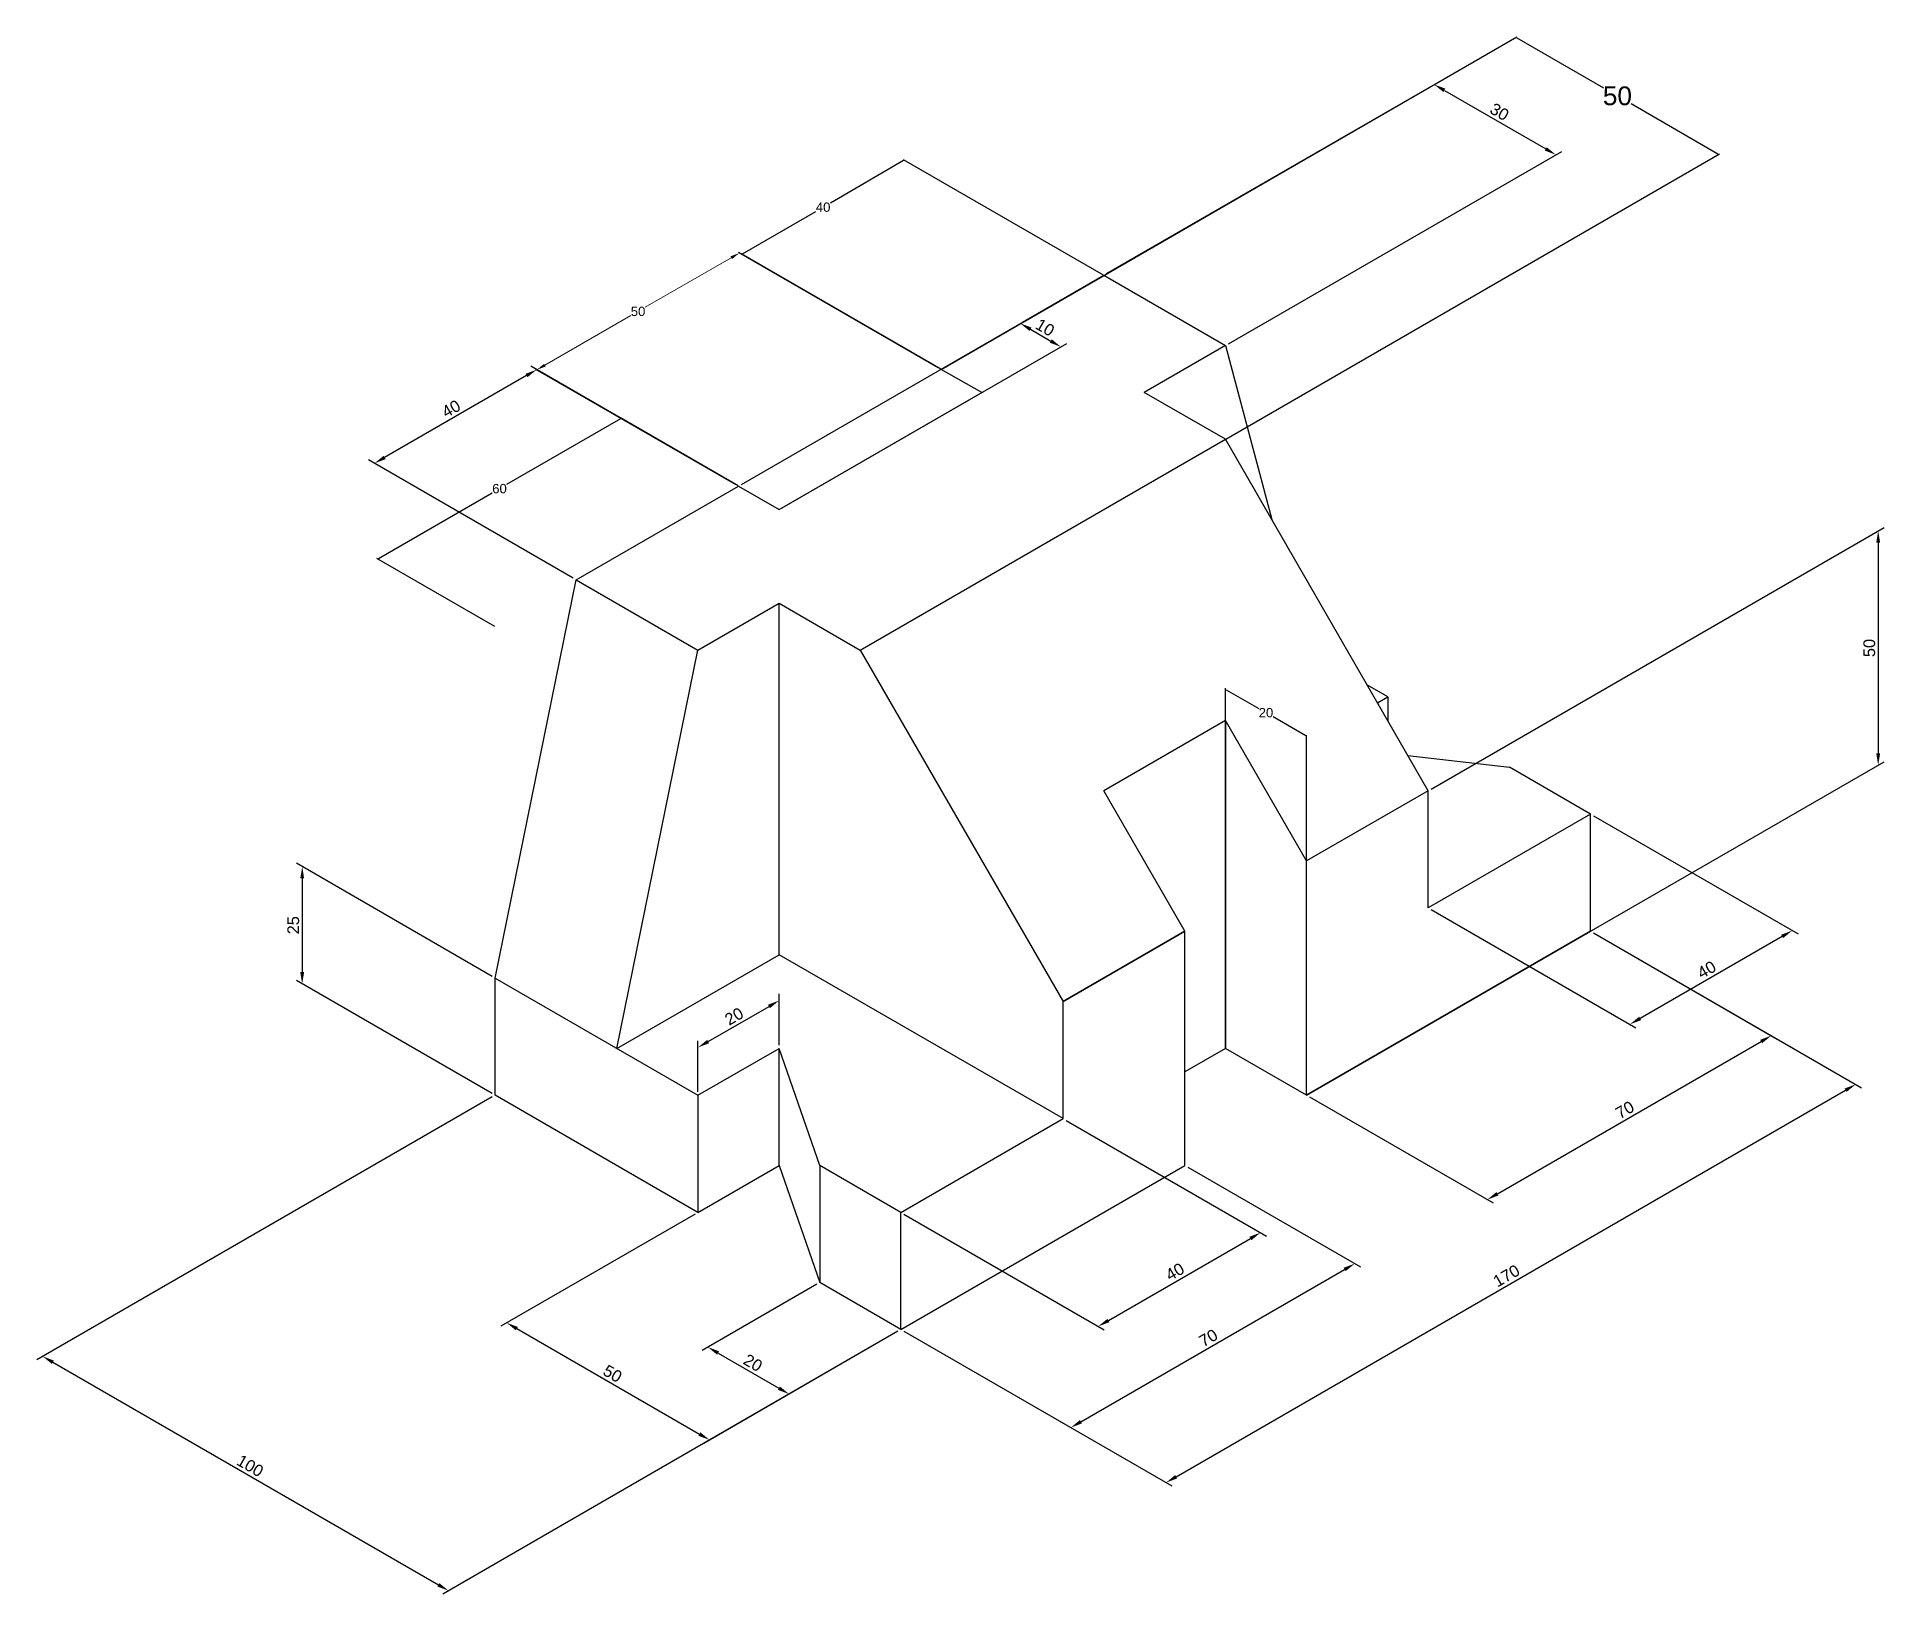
# Model space of a CAD drawing. Header units: millimetres. Extents: x 8424 to 8819, y -108 to 224.
import ezdxf

# ---------------------------------------------------------------- set-up
doc = ezdxf.new("R2010")
doc.units = ezdxf.units.MM
doc.styles.get("Standard").update_dxf_attribs({"font": 'arial.ttf'})
doc.dimstyles.new('Annotative', dxfattribs={"dimscale": 0, "dimtxt": 2.5, "dimasz": 2.5, "dimexe": 1.25, "dimexo": 0.625, "dimtad": 1, "dimtxsty": 'Standard', "dimcen": 2.5, "dimadec": 0, "dimazin": 0, "dimtfac": 1, "dimtmove": 0, "dimatfit": 3, "dimfxl": 1, "dimarcsym": 0})
doc.dimstyles.new('ISO-25', dxfattribs={"dimtxt": 2.5, "dimasz": 2.5, "dimexe": 1.25, "dimexo": 0.625, "dimtad": 1, "dimtxsty": 'Standard', "dimcen": 2.5, "dimadec": 0, "dimazin": 0, "dimtfac": 1, "dimtmove": 0, "dimatfit": 3, "dimfxl": 1, "dimarcsym": 0})
doc.dimstyles.get("Standard").update_dxf_attribs({"dimscale": 0, "dimtxt": 0.18, "dimasz": 0.18, "dimexe": 0.18, "dimexo": 0.0625, "dimgap": 0.09, "dimtad": 0, "dimtih": 1, "dimtoh": 1, "dimdec": 0, "dimzin": 0, "dimdsep": 46, "dimtxsty": 'Standard', "dimcen": 0.09, "dimadec": 0, "dimazin": 0, "dimtfac": 1, "dimtdec": 0, "dimtofl": 0, "dimtmove": 0, "dimatfit": 3, "dimfxl": 1, "dimtolj": 1, "dimtzin": 0, "dimarcsym": 0})

# ---------------------------------------------------------------- blocks, each defined once
blk = doc.blocks.new('*D1')
at = {"color": 0, "lineweight": -2, "transparency": 16777216}
for p, q in [((8574.67, 128.89), (8635.44, 163.98)), ((8636.35, 162.01), (8640.68, 159.51)), ((8583.33, 123.89), (8644.1, 158.98))]:
    blk.add_line(p, q, dxfattribs=at)
at = {"color": 0, "transparency": 16777216}
for points in [[(8636.56, 162.37), (8636.15, 161.65), (8634.19, 163.26)], [(8640.89, 159.87), (8640.48, 159.15), (8642.85, 158.26)]]:
    blk.add_solid(points, dxfattribs=at)
at = {"layer": 'Defpoints', "color": 0, "transparency": 16777216}
for p in [(8642.85, 158.26), (8574.04, 128.53), (8582.7, 123.53)]:
    blk.add_point(p, dxfattribs=at)
at = {"color": 0, "transparency": 16777216, "insert": (8639.47, 162.4), "char_height": 2.5, "attachment_point": 5, "rotation": 330}
blk.add_mtext('10', dxfattribs=at)
blk = doc.blocks.new('*D2')
at = {"color": 0, "lineweight": -2, "transparency": 16777216}
for p, q in [((8652.61, 173.89), (8723.78, 214.98)), ((8724.7, 213.01), (8746.35, 200.51)), ((8678.59, 158.89), (8749.76, 199.98))]:
    blk.add_line(p, q, dxfattribs=at)
at = {"color": 0, "transparency": 16777216}
for points in [[(8724.9, 213.37), (8724.49, 212.65), (8722.53, 214.26)], [(8746.55, 200.87), (8746.14, 200.15), (8748.51, 199.26)]]:
    blk.add_solid(points, dxfattribs=at)
at = {"layer": 'Defpoints', "color": 0, "transparency": 16777216}
for p in [(8748.51, 199.26), (8651.98, 173.53), (8677.96, 158.53)]:
    blk.add_point(p, dxfattribs=at)
at = {"color": 0, "transparency": 16777216, "insert": (8736.47, 208.41), "char_height": 2.5, "attachment_point": 5, "rotation": 330}
blk.add_mtext('30', dxfattribs=at)
blk = doc.blocks.new('*D3')
at = {"color": 0, "lineweight": -2, "transparency": 16777216}
for p, q in [((8634.77, 163.54), (8740.19, 224.41)), ((8740.16, 224.21), (8758.69, 213.52)), ((8783.11, 199.42), (8764.58, 210.11)), ((8678.03, 138.57), (8783.45, 199.43))]:
    blk.add_line(p, q, dxfattribs=at)
at = {"color": 0, "transparency": 16777216}
for points in [[(8740.18, 224.24), (8740.15, 224.19), (8740.01, 224.3)], [(8783.13, 199.44), (8783.1, 199.39), (8783.27, 199.33)]]:
    blk.add_solid(points, dxfattribs=at)
at = {"layer": 'Defpoints', "color": 0, "transparency": 16777216}
for p in [(8740.01, 224.3), (8634.7, 163.51), (8677.96, 138.53)]:
    blk.add_point(p, dxfattribs=at)
at = {"color": 0, "transparency": 16777216, "insert": (8761.64, 211.81), "char_height": 4, "attachment_point": 5}
blk.add_mtext('\\A1;50', dxfattribs=at)
blk = doc.blocks.new('*D5')
at = {"color": 0, "lineweight": -2, "transparency": 16777216}
for p, q in [((8521.45, -1.83), (8424.27, -57.94)), ((8608.06, -51.83), (8510.88, -107.94)), ((8427.69, -58.47), (8509.96, -105.97))]:
    blk.add_line(p, q, dxfattribs=at)
at = {"color": 0, "transparency": 16777216}
for points in [[(8427.9, -58.11), (8427.48, -58.83), (8425.52, -57.22)], [(8510.17, -105.61), (8509.75, -106.33), (8512.13, -107.22)]]:
    blk.add_solid(points, dxfattribs=at)
at = {"layer": 'Defpoints', "color": 0, "transparency": 16777216}
for p in [(8522.08, -1.47), (8608.68, -51.47), (8512.13, -107.22)]:
    blk.add_point(p, dxfattribs=at)
at = {"color": 0, "transparency": 16777216, "insert": (8469.78, -80.57), "char_height": 2.5, "attachment_point": 5, "rotation": 330}
blk.add_mtext('100', dxfattribs=at)
blk = doc.blocks.new('*D7')
at = {"color": 0, "lineweight": -2, "transparency": 16777216}
for p, q in [((8521.45, 23.89), (8479.65, 48.03)), ((8480.9, 44.81), (8480.9, 24.81)), ((8521.45, -1.11), (8479.65, 23.03))]:
    blk.add_line(p, q, dxfattribs=at)
at = {"color": 0, "transparency": 16777216}
for points in [[(8480.48, 44.81), (8481.31, 44.81), (8480.9, 47.31)], [(8480.48, 24.81), (8481.31, 24.81), (8480.9, 22.31)]]:
    blk.add_solid(points, dxfattribs=at)
at = {"layer": 'Defpoints', "color": 0, "transparency": 16777216}
for p in [(8480.9, 22.31), (8522.08, 23.53), (8522.08, -1.47)]:
    blk.add_point(p, dxfattribs=at)
at = {"color": 0, "transparency": 16777216, "insert": (8479, 34.81), "char_height": 2.5, "attachment_point": 5, "rotation": 90}
blk.add_mtext('25', dxfattribs=at)
blk = doc.blocks.new('*D8')
at = {"color": 0, "lineweight": -2, "transparency": 16777216}
for p, q in [((8564.76, -26.83), (8523.3, -50.77)), ((8526.71, -51.29), (8565.68, -73.79)), ((8608.06, -51.83), (8566.6, -75.77))]:
    blk.add_line(p, q, dxfattribs=at)
at = {"color": 0, "transparency": 16777216}
for points in [[(8526.92, -50.93), (8526.5, -51.66), (8524.55, -50.04)], [(8565.89, -73.43), (8565.48, -74.16), (8567.85, -75.04)]]:
    blk.add_solid(points, dxfattribs=at)
at = {"layer": 'Defpoints', "color": 0, "transparency": 16777216}
for p in [(8565.38, -26.47), (8608.68, -51.47), (8567.85, -75.04)]:
    blk.add_point(p, dxfattribs=at)
at = {"color": 0, "transparency": 16777216, "insert": (8547.15, -60.9), "char_height": 2.5, "attachment_point": 5, "rotation": 330}
blk.add_mtext('50', dxfattribs=at)
blk = doc.blocks.new('*D9')
at = {"color": 0, "lineweight": -2, "transparency": 16777216}
for p, q in [((8590.74, -41.83), (8566.25, -55.97)), ((8608.06, -51.83), (8583.57, -65.97)), ((8569.67, -56.49), (8582.66, -63.99))]:
    blk.add_line(p, q, dxfattribs=at)
at = {"color": 0, "transparency": 16777216}
for points in [[(8569.88, -56.13), (8569.46, -56.85), (8567.5, -55.24)], [(8582.87, -63.63), (8582.45, -64.35), (8584.82, -65.24)]]:
    blk.add_solid(points, dxfattribs=at)
at = {"layer": 'Defpoints', "color": 0, "transparency": 16777216}
for p in [(8591.36, -41.47), (8608.68, -51.47), (8584.82, -65.24)]:
    blk.add_point(p, dxfattribs=at)
at = {"color": 0, "transparency": 16777216, "insert": (8577.11, -58.6), "char_height": 2.5, "attachment_point": 5, "rotation": 330}
blk.add_mtext('20', dxfattribs=at)
blk = doc.blocks.new('*D10')
at = {"color": 0, "lineweight": -2, "transparency": 16777216}
for p, q in [((8582.7, 9.25), (8582.7, 20.17)), ((8567.55, 9.98), (8580.54, 17.48)), ((8565.38, -0.75), (8565.38, 10.17))]:
    blk.add_line(p, q, dxfattribs=at)
at = {"color": 0, "transparency": 16777216}
for points in [[(8580.33, 17.84), (8580.74, 17.12), (8582.7, 18.73)], [(8567.34, 10.34), (8567.75, 9.62), (8565.38, 8.73)]]:
    blk.add_solid(points, dxfattribs=at)
at = {"layer": 'Defpoints', "color": 0, "transparency": 16777216}
for p in [(8582.7, 18.73), (8582.7, 8.53), (8565.38, -1.47)]:
    blk.add_point(p, dxfattribs=at)
at = {"color": 0, "transparency": 16777216, "insert": (8573.09, 15.37), "char_height": 2.5, "attachment_point": 5, "rotation": 30}
blk.add_mtext('20', dxfattribs=at)
blk = doc.blocks.new('*D11')
at = {"color": 0, "lineweight": -2, "transparency": 16777216}
for p, q in [((8643.95, -6.83), (8686.71, -31.52)), ((8609.31, -26.83), (8652.07, -51.52)), ((8652.99, -49.55), (8683.3, -32.05))]:
    blk.add_line(p, q, dxfattribs=at)
at = {"color": 0, "transparency": 16777216}
for points in [[(8683.09, -31.69), (8683.5, -32.41), (8685.46, -30.8)], [(8652.78, -49.19), (8653.19, -49.91), (8650.82, -50.8)]]:
    blk.add_solid(points, dxfattribs=at)
at = {"layer": 'Defpoints', "color": 0, "transparency": 16777216}
for p in [(8643.32, -6.47), (8608.68, -26.47), (8685.46, -30.8)]:
    blk.add_point(p, dxfattribs=at)
at = {"color": 0, "transparency": 16777216, "insert": (8667.19, -39.15), "char_height": 2.5, "attachment_point": 5, "rotation": 30}
blk.add_mtext('40', dxfattribs=at)
blk = doc.blocks.new('*D12')
at = {"color": 0, "lineweight": -2, "transparency": 16777216}
for p, q in [((8669.93, -16.83), (8706.83, -38.13)), ((8647.12, -71.16), (8703.41, -38.66)), ((8609.31, -51.83), (8646.21, -73.13))]:
    blk.add_line(p, q, dxfattribs=at)
at = {"color": 0, "transparency": 16777216}
for points in [[(8703.2, -38.3), (8703.62, -39.02), (8705.58, -37.41)], [(8646.91, -70.8), (8647.33, -71.52), (8644.96, -72.41)]]:
    blk.add_solid(points, dxfattribs=at)
at = {"layer": 'Defpoints', "color": 0, "transparency": 16777216}
for p in [(8669.3, -16.47), (8705.58, -37.41), (8608.68, -51.47)]:
    blk.add_point(p, dxfattribs=at)
at = {"color": 0, "transparency": 16777216, "insert": (8674.32, -53.27), "char_height": 2.5, "attachment_point": 5, "rotation": 30}
blk.add_mtext('70', dxfattribs=at)
blk = doc.blocks.new('*D13')
at = {"color": 0, "lineweight": -2, "transparency": 16777216}
for p, q in [((8756.53, 33.17), (8813.76, 0.13)), ((8667.45, -82.9), (8810.35, -0.4)), ((8609.31, -51.83), (8666.54, -84.87))]:
    blk.add_line(p, q, dxfattribs=at)
at = {"color": 0, "transparency": 16777216}
for points in [[(8810.14, -0.04), (8810.56, -0.76), (8812.51, 0.85)], [(8667.25, -82.54), (8667.66, -83.26), (8665.29, -84.15)]]:
    blk.add_solid(points, dxfattribs=at)
at = {"layer": 'Defpoints', "color": 0, "transparency": 16777216}
for p in [(8755.91, 33.53), (8812.51, 0.85), (8608.68, -51.47)]:
    blk.add_point(p, dxfattribs=at)
at = {"color": 0, "transparency": 16777216, "insert": (8737.95, -40.01), "char_height": 2.5, "attachment_point": 5, "rotation": 30}
blk.add_mtext('170', dxfattribs=at)
blk = doc.blocks.new('*D14')
at = {"color": 0, "lineweight": -2, "transparency": 16777216}
for p, q in [((8756.53, 33.17), (8795.75, 10.53)), ((8736.04, -22.5), (8792.33, 10)), ((8695.91, -1.83), (8735.12, -24.47))]:
    blk.add_line(p, q, dxfattribs=at)
at = {"color": 0, "transparency": 16777216}
for points in [[(8792.12, 10.36), (8792.54, 9.64), (8794.5, 11.25)], [(8735.83, -22.14), (8736.25, -22.86), (8733.87, -23.75)]]:
    blk.add_solid(points, dxfattribs=at)
at = {"layer": 'Defpoints', "color": 0, "transparency": 16777216}
for p in [(8755.91, 33.53), (8794.5, 11.25), (8695.28, -1.47)]:
    blk.add_point(p, dxfattribs=at)
at = {"color": 0, "transparency": 16777216, "insert": (8763.23, -4.6), "char_height": 2.5, "attachment_point": 5, "rotation": 30}
blk.add_mtext('70', dxfattribs=at)
blk = doc.blocks.new('*D15')
at = {"color": 0, "lineweight": -2, "transparency": 16777216}
for p, q in [((8756.53, 58.17), (8800.21, 32.95)), ((8721.89, 38.17), (8765.57, 12.95)), ((8796.8, 32.42), (8766.49, 14.92))]:
    blk.add_line(p, q, dxfattribs=at)
at = {"color": 0, "transparency": 16777216}
for points in [[(8796.59, 32.78), (8797.01, 32.06), (8798.96, 33.67)], [(8766.28, 15.28), (8766.7, 14.56), (8764.32, 13.67)]]:
    blk.add_solid(points, dxfattribs=at)
at = {"layer": 'Defpoints', "color": 0, "transparency": 16777216}
for p in [(8755.91, 58.53), (8721.26, 38.53), (8764.32, 13.67)]:
    blk.add_point(p, dxfattribs=at)
at = {"color": 0, "transparency": 16777216, "insert": (8780.69, 25.32), "char_height": 2.5, "attachment_point": 5, "rotation": 30}
blk.add_mtext('40', dxfattribs=at)
blk = doc.blocks.new('*D16')
at = {"color": 0, "lineweight": -2, "transparency": 16777216}
for p, q in [((8721.89, 63.89), (8818.56, 119.7)), ((8817.31, 116.48), (8817.31, 71.48)), ((8721.89, 13.89), (8818.56, 69.7))]:
    blk.add_line(p, q, dxfattribs=at)
at = {"color": 0, "transparency": 16777216}
for points in [[(8816.89, 116.48), (8817.73, 116.48), (8817.31, 118.98)], [(8816.89, 71.48), (8817.73, 71.48), (8817.31, 68.98)]]:
    blk.add_solid(points, dxfattribs=at)
at = {"layer": 'Defpoints', "color": 0, "transparency": 16777216}
for p in [(8817.31, 68.98), (8721.26, 63.53), (8721.26, 13.53)]:
    blk.add_point(p, dxfattribs=at)
at = {"color": 0, "transparency": 16777216, "insert": (8815.41, 93.98), "char_height": 2.5, "attachment_point": 5, "rotation": 90}
blk.add_mtext('50', dxfattribs=at)
blk = doc.blocks.new('*D17')
at = {"color": 0, "lineweight": -2, "transparency": 16777216}
for p, q in [((8573.42, 128.89), (8529.71, 154.13)), ((8528.79, 152.15), (8498.48, 134.65)), ((8538.77, 108.89), (8495.07, 134.13))]:
    blk.add_line(p, q, dxfattribs=at)
at = {"color": 0, "transparency": 16777216}
for points in [[(8528.58, 152.51), (8529, 151.79), (8530.96, 153.4)], [(8498.27, 135.01), (8498.69, 134.29), (8496.32, 133.4)]]:
    blk.add_solid(points, dxfattribs=at)
at = {"layer": 'Defpoints', "color": 0, "transparency": 16777216}
for p in [(8496.32, 133.4), (8574.04, 128.53), (8539.4, 108.53)]:
    blk.add_point(p, dxfattribs=at)
at = {"color": 0, "transparency": 16777216, "insert": (8512.69, 145.05), "char_height": 2.5, "attachment_point": 5, "rotation": 30}
blk.add_mtext('40', dxfattribs=at)
blk = doc.blocks.new('*D18')
at = {"color": 0, "lineweight": -2, "transparency": 16777216}
for p, q in [((8616.65, 153.79), (8574.04, 178.39)), ((8573.39, 128.86), (8530.78, 153.46))]:
    blk.add_line(p, q, dxfattribs=at)
at = {"color": 0, "lineweight": 0, "transparency": 16777216}
for p, q in [((8572.49, 177.29), (8554.11, 166.7)), ((8532.69, 154.36), (8551.07, 164.95))]:
    blk.add_line(p, q, dxfattribs=at)
at = {"color": 0, "transparency": 16777216}
for points in [[(8572.32, 177.58), (8572.65, 177), (8574.22, 178.29)], [(8532.53, 154.64), (8532.86, 154.07), (8530.96, 153.36)]]:
    blk.add_solid(points, dxfattribs=at)
at = {"layer": 'Defpoints', "color": 0, "transparency": 16777216}
for p in [(8574.22, 178.29), (8616.72, 153.75), (8573.46, 128.82)]:
    blk.add_point(p, dxfattribs=at)
at = {"color": 0, "transparency": 16777216, "insert": (8552.59, 165.82), "char_height": 2, "attachment_point": 5}
blk.add_mtext('\\A1;50', dxfattribs=at)
blk = doc.blocks.new('*D19')
at = {"color": 0, "lineweight": -2, "transparency": 16777216}
for p, q in [((8609.28, 198.01), (8593.65, 188.96)), ((8651.92, 173.57), (8609.25, 198.2)), ((8574.91, 178.12), (8590.53, 187.16)), ((8617.24, 153.49), (8574.57, 178.13))]:
    blk.add_line(p, q, dxfattribs=at)
at = {"color": 0, "transparency": 16777216}
for points in [[(8609.26, 198.03), (8609.29, 197.98), (8609.43, 198.1)], [(8574.89, 178.14), (8574.92, 178.09), (8574.75, 178.03)]]:
    blk.add_solid(points, dxfattribs=at)
at = {"layer": 'Defpoints', "color": 0, "transparency": 16777216}
for p in [(8609.43, 198.1), (8651.98, 173.53), (8617.3, 153.46)]:
    blk.add_point(p, dxfattribs=at)
at = {"color": 0, "transparency": 16777216, "insert": (8592.09, 188.06), "char_height": 2, "attachment_point": 5}
blk.add_mtext('\\A1;40', dxfattribs=at)
blk = doc.blocks.new('*D20')
at = {"color": 0, "lineweight": -2, "transparency": 16777216}
for p, q in [((8548.83, 142.9), (8524.53, 128.87)), ((8573.98, 128.57), (8548.81, 143.1)), ((8497.18, 113.08), (8521.48, 127.11)), ((8522.02, 98.57), (8496.85, 113.1))]:
    blk.add_line(p, q, dxfattribs=at)
at = {"color": 0, "transparency": 16777216}
for points in [[(8548.82, 142.93), (8548.85, 142.88), (8548.99, 142.99)], [(8497.17, 113.11), (8497.2, 113.06), (8497.03, 112.99)]]:
    blk.add_solid(points, dxfattribs=at)
at = {"layer": 'Defpoints', "color": 0, "transparency": 16777216}
for p in [(8574.04, 128.53), (8497.03, 112.99), (8522.08, 98.53)]:
    blk.add_point(p, dxfattribs=at)
at = {"color": 0, "transparency": 16777216, "insert": (8523.01, 127.99), "char_height": 2, "attachment_point": 5}
blk.add_mtext('\\A1;60', dxfattribs=at)
blk = doc.blocks.new('*D21')
at = {"color": 0, "lineweight": -2, "transparency": 16777216}
for p, q in [((8677.96, 8.6), (8677.96, 85.38)), ((8678.12, 85.08), (8685.09, 81.06)), ((8695.13, 75.26), (8688.16, 79.29)), ((8695.28, -1.4), (8695.28, 75.38))]:
    blk.add_line(p, q, dxfattribs=at)
at = {"color": 0, "transparency": 16777216}
for points in [[(8678.13, 85.11), (8678.1, 85.06), (8677.96, 85.17)], [(8695.14, 75.29), (8695.11, 75.24), (8695.28, 75.17)]]:
    blk.add_solid(points, dxfattribs=at)
at = {"layer": 'Defpoints', "color": 0, "transparency": 16777216}
for p in [(8695.28, 75.17), (8677.96, 8.53), (8695.28, -1.47)]:
    blk.add_point(p, dxfattribs=at)
at = {"color": 0, "transparency": 16777216, "insert": (8686.62, 80.17), "char_height": 2, "attachment_point": 5}
blk.add_mtext('\\A1;20', dxfattribs=at)

msp = doc.modelspace()

# ---------------------------------------------------------------- linework, layer by layer
for p, q in [((8539.399, 108.53), (8574.04, 128.53)), ((8582.701, 103.53), (8600.021, 93.53)), ((8522.079, -1.47), (8522.079, 23.53))]:
    msp.add_line(p, q)
for points in [[(8634.662, 163.53), (8651.983, 173.53), (8677.963, 158.53), (8660.643, 148.53)], [(8617.301, 153.459), (8634.621, 163.458)], [(8677.963, 158.53), (8687.861, 121.387)], [(8539.399, 108.53), (8574.04, 128.53), (8582.701, 123.53), (8626.002, 148.53), (8617.301, 153.459)], [(8643.322, -6.47), (8582.701, 28.53), (8582.701, 103.53), (8600.021, 93.53), (8677.963, 138.53), (8660.643, 148.53)], [(8677.963, 138.53), (8660.643, 148.53)], [(8721.265, 63.53), (8677.963, 138.53)], [(8539.399, 108.53), (8574.04, 128.53)], [(8522.079, 23.53), (8539.399, 108.53), (8565.38, 93.53)], [(8565.38, 93.53), (8582.701, 103.53)], [(8548.06, 8.53), (8565.38, 93.53)], [(8600.021, 93.53), (8643.322, 18.53)], [(8710.439, 82.28), (8712.604, 83.53), (8708.274, 86.03)], [(8712.604, 83.53), (8712.604, 78.53)], [(8677.963, 78.53), (8651.983, 63.53)], [(8677.963, 78.53), (8677.963, 8.53), (8669.303, 3.53)], [(8695.284, 48.53), (8677.963, 78.53)], [(8677.963, 58.53), (8677.963, 58.53), (8677.963, 78.53)], [(8716.934, 71.03), (8738.585, 68.53)], [(8755.906, 33.53), (8755.906, 58.53), (8738.585, 68.53)], [(8669.303, 33.53), (8651.983, 63.53)], [(8755.906, 58.53), (8721.265, 38.53), (8721.265, 63.53), (8695.284, 48.53)], [(8755.906, 33.53), (8695.284, -1.47), (8695.284, 48.53)], [(8608.681, -51.47), (8669.303, -16.47), (8669.303, 33.53)], [(8608.681, -26.47), (8643.322, -6.47), (8643.322, 18.53), (8669.303, 33.53)], [(8669.303, 33.53), (8643.322, 18.53)], [(8695.284, -1.47), (8755.906, 33.53)], [(8548.06, 8.53), (8582.701, 28.53)], [(8548.06, 8.53), (8582.701, 28.53)], [(8565.38, -26.47), (8522.079, -1.47), (8522.079, 23.53), (8565.38, -1.47), (8582.701, 8.53)], [(8565.38, -26.47), (8582.701, -16.47), (8582.701, 8.53)], [(8608.681, -51.47), (8608.681, -26.47), (8591.361, -16.47), (8582.701, 8.53)], [(8695.284, -1.47), (8677.963, 8.53)], [(8565.38, -1.47), (8565.38, -26.47)], [(8582.701, -16.47), (8591.361, -41.47)], [(8591.361, -16.47), (8591.361, -41.47)], [(8608.681, -51.47), (8669.303, -16.47)], [(8608.681, -51.47), (8591.361, -41.47)]]:
    msp.add_lwpolyline(points)

# ---------------------------------------------------------------- dimensions: what is measured, and where the dimension line sits
for p1, p2, distance, override, picture, middle in [((8677.963, 138.53), (8634.704, 163.506), -105.303, {"dimscale": 1, "dimtxt": 4}, '*D3', (8761.636, 211.815)), ((8617.301, 153.459), (8651.983, 173.53), 42.576, {"dimscale": 1, "dimtxt": 2}, '*D19', (8592.091, 188.061)), ((8573.456, 128.822), (8616.716, 153.75), 42.475, {"dimscale": 1, "dimtxt": 2, "dimasz": 2, "dimlwd": 0}, '*D18', (8552.591, 165.821)), ((8574.04, 128.53), (8522.079, 98.53), -25.052, {"dimscale": 1, "dimtxt": 2}, '*D20', (8523.007, 127.994)), ((8677.963, 8.53), (8695.284, -1.47), 66.376, {"dimscale": 1, "dimtxt": 2}, '*D21', (8686.624, 80.175))]:
    dim = msp.add_aligned_dim(p1=p1, p2=p2, distance=distance, dimstyle='Standard', override=override)
    dim.commit()
    dim.dimension.update_dxf_attribs({"geometry": picture, "text_midpoint": middle})
for p1, p2, distance, dimstyle, picture, middle in [((8651.983, 173.53), (8677.963, 158.53), 70.548, 'ISO-25', '*D2', (8736.472, 208.409)), ((8574.04, 128.53), (8582.701, 123.53), 60.148, 'ISO-25', '*D1', (8639.469, 162.403)), ((8574.04, 128.53), (8539.399, 108.53), -43.082, 'Annotative', '*D17', (8512.687, 145.05)), ((8721.265, 63.53), (8721.265, 13.53), 96.045, 'Annotative', '*D16', (8815.408, 93.982)), ((8755.906, 58.53), (8721.265, 38.53), 43.059, 'Annotative', '*D15', (8780.694, 25.317)), ((8522.079, 23.53), (8522.079, -1.47), -41.182, 'Annotative', '*D7', (8478.995, 34.807)), ((8608.681, -51.47), (8755.906, 33.53), -56.608, 'Annotative', '*D13', (8737.951, -40.006)), ((8695.284, -1.47), (8755.906, 33.53), -38.59, 'Annotative', '*D14', (8763.234, -4.603)), ((8565.38, -1.47), (8582.701, 8.53), 8.83, 'Annotative', '*D10', (8573.09, 15.373)), ((8522.079, -1.47), (8608.681, -51.47), -96.555, 'Annotative', '*D5', (8469.775, -80.569)), ((8608.681, -26.47), (8643.322, -6.47), -42.139, 'Annotative', '*D11', (8667.19, -39.152)), ((8608.681, -51.47), (8669.303, -16.47), -36.275, 'Annotative', '*D12', (8674.317, -53.267)), ((8565.38, -26.47), (8608.681, -51.47), -40.832, 'Annotative', '*D8', (8547.149, -60.898)), ((8591.361, -41.47), (8608.681, -51.47), -23.857, 'Annotative', '*D9', (8577.115, -58.597))]:
    dim = msp.add_aligned_dim(p1=p1, p2=p2, distance=distance, dimstyle=dimstyle)
    dim.commit()
    dim.dimension.update_dxf_attribs({"geometry": picture, "text_midpoint": middle})

doc.saveas('drawing.dxf')
